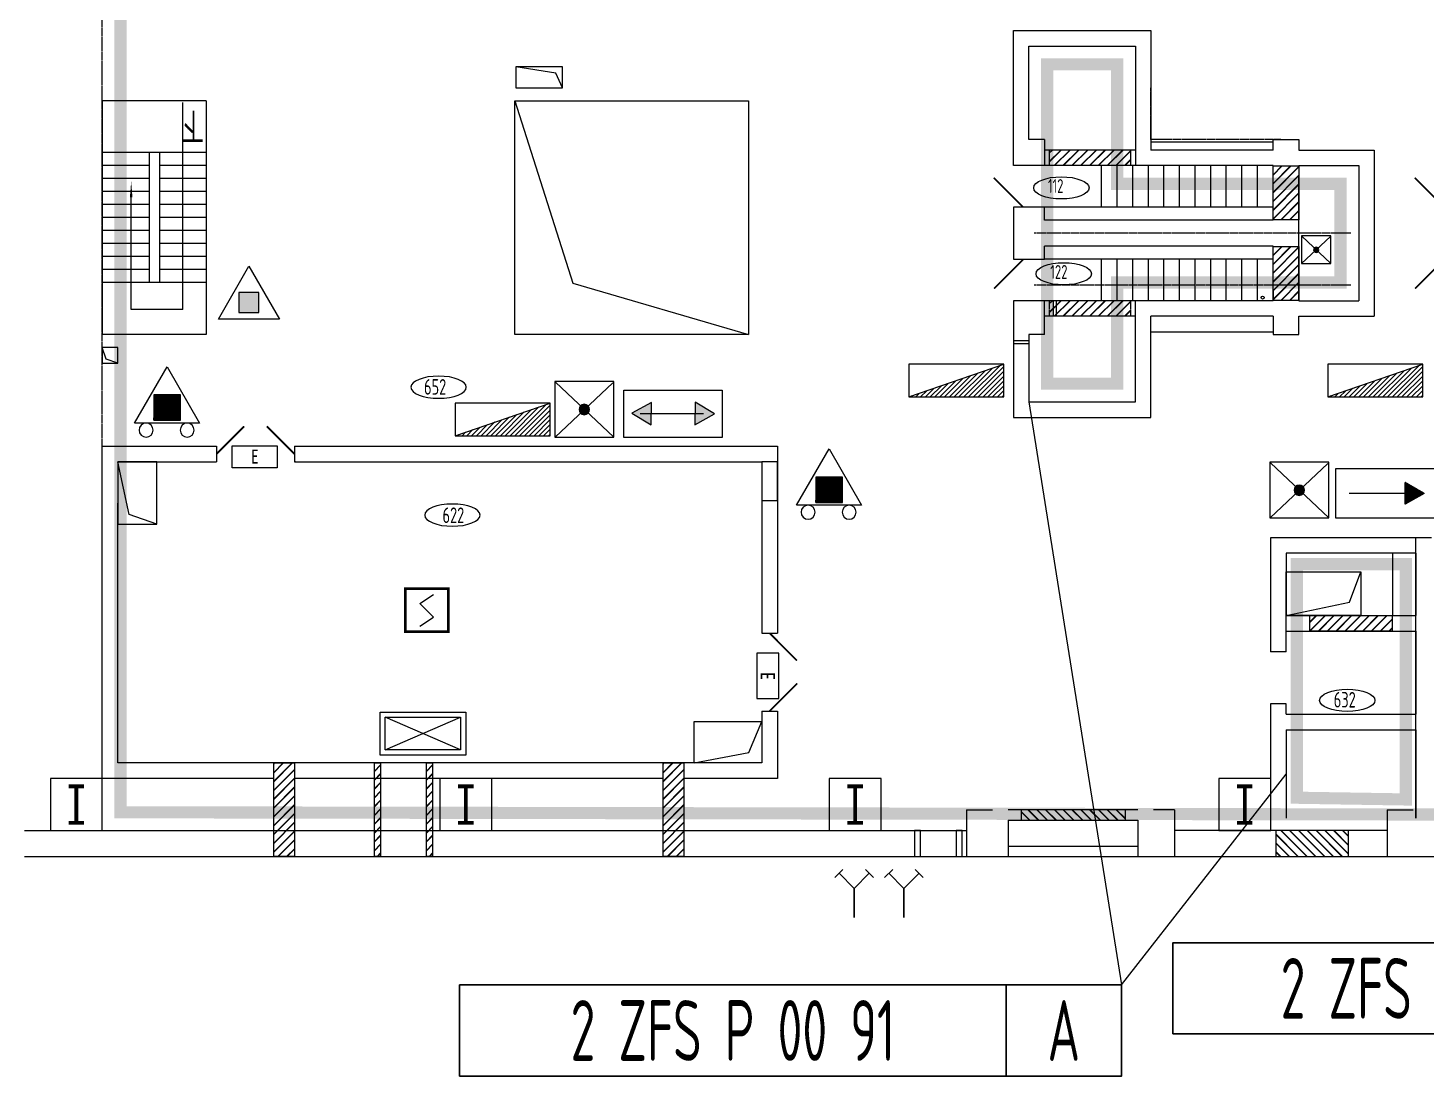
# Model space of a CAD drawing. Header units: millimetres. Extents: x 2756 to 52640, y 2442 to 34683.
# Drawn here: x 30169 to 41380, y 2932 to 11333 of the extents above; entities that cross this region are included whole.
import ezdxf
from ezdxf.enums import TextEntityAlignment as Align

# ---------------------------------------------------------------- set-up
doc = ezdxf.new("R2010")
doc.units = ezdxf.units.MM
doc.linetypes.add('ACAD_ISO02W100', pattern=[15, 12, -3])
for name, color, linetype, lineweight in [('D0墙体', 7, 'Continuous', 0), ('D0标注及说明', 7, 'Continuous', 0), ('D1墙体', 7, 'Continuous', 0), ('D2墙体', 7, 'Continuous', 0), ('SFS-A', 1, 'Continuous', 0), ('TK', 7, 'Continuous', 20), ('支架', 9, 'Continuous', 0)]:
    doc.layers.add(name, color=color, linetype=linetype, lineweight=lineweight)
for name, color, linetype in [('LYQ2', 2, 'Continuous'), ('PW3', 1, 'Continuous'), ('qx-txt', 7, 'Continuous'), ('Zone', 4, 'Continuous'), ('消防设备', 7, 'Continuous')]:
    doc.layers.add(name, color=color, linetype=linetype)
doc.styles.add('syfs', font='gbxwxt.shx', dxfattribs={"width": 0.8, "bigfont": 'gbhzfs.shx'})
doc.styles.add('文字及标注', font='tssdeng.shx', dxfattribs={"width": 0.7, "bigfont": 'hztxt.shx'})
pattern_1 = [(225, (-152129.5657131372, 204543.1872677313), (35.33272565317667, -35.33272565317666), []), (225, (-152131.2313138068, 204543.1872677313), (35.33272565317667, -35.33272565317666), []), (225, (-152132.896914477, 204543.1872677313), (35.33272565317667, -35.33272565317666), [])]

# ---------------------------------------------------------------- blocks, each defined once
blk = doc.blocks.new('$ATTACHMENT$00000214')
at = {"lineweight": 0}
blk.add_hatch(color=1, dxfattribs=at).paths.add_polyline_path([(-64.92232553117356, 1.936813719180464), (64.922325531159, 1.936813719180464), (64.922325531159, -127.9078373431521), (-64.92232553117356, -127.9078373431521)])
at = {"color": 1, "lineweight": 0}
for points in [[(0, 171.8081853693711), (-198.3870041439732, -171.8081853693711), (198.3870041439732, -171.8081853693711)], [(-64.92232553117356, 1.936813719180464), (64.922325531159, 1.936813719180464), (64.922325531159, -127.9078373431521), (-64.92232553117356, -127.9078373431521)]]:
    blk.add_lwpolyline(points, close=True, dxfattribs=at)
blk = doc.blocks.new('A$C765B60D6')
at = {"color": 3, "lineweight": 5}
blk.add_lwpolyline([(0, 771.6371160402196), (1585.686911560129, 771.6371160402196), (1585.686911560129, 0), (0, 0)], close=True, dxfattribs=at)
at = {"color": 3, "lineweight": 5, "width": 0.8}
blk.add_text('E', height=496.1288737534639, dxfattribs=at).set_placement((663.0202922341414, 141.1532209556608))
blk = doc.blocks.new('A$C39B32D12')
at = {"layer": 'qx-txt', "lineweight": 0}
h = blk.add_hatch(color=3, dxfattribs=at)
edge = h.paths.add_edge_path()
edge.add_arc((325.1512975692749, 305.7253608094761), 57.27387669861436, 0, 360)
at = {"layer": 'qx-txt', "color": 3, "lineweight": 0}
for p, q in [((644.0317051261663, 608.9237638772465), (0.3758913278579712, 0.2877703091362491)), ((11.49230728670955, 600.232866265811), (647.8176971897483, 1.229672488989308))]:
    blk.add_line(p, q, dxfattribs=at)
blk.add_lwpolyline([(-0.0003851838409900665, 614.8428562376648), (649.0975018683821, 614.8428562376648), (649.0975018683821, 0.0009058236610144377), (-0.0003851838409900665, 0.0009058236610144377)], close=True, dxfattribs=at)
blk.add_circle((325.1512975692749, 305.7253608094761), 57.27387669861436, dxfattribs=at)
blk = doc.blocks.new('A$C6C9F09AC')
at = {"lineweight": 0}
h = blk.add_hatch(dxfattribs=at)
h.set_pattern_fill('_USER', color=3, scale=0.7, angle=180, style=0, pattern_type=0)
h.set_pattern_definition([(180, (764544.5928452448, -47447.62818769588), (-8.572527594031472e-17, -0.7), [])])
h.paths.add_polyline_path([(130.6828948773909, 269.258340880333), (338.5600067856722, 149.2404343618255), (338.5600067856722, 389.2762473988405)])
at = {"color": 3, "lineweight": 0}
blk.add_line((958.9542932850309, 270.6297503627284), (270.4263626234606, 270.6297503627284), dxfattribs=at)
for points in [[(1109.980838092277, -8.731149137020111e-11), (2.328306436538696e-10, -8.731149137020111e-11), (2.328306436538696e-10, 540.1459812280664), (1109.980838092277, 540.1459812280664)], [(130.6828948773909, 269.258340880333), (338.5600067856722, 149.2404343618255), (338.5600067856722, 389.2762473988405)]]:
    blk.add_lwpolyline(points, close=True, dxfattribs=at)
blk = doc.blocks.new('A$C50981BC1')
at = {"lineweight": 0}
h = blk.add_hatch(dxfattribs=at)
h.set_pattern_fill('ANSI32', color=1, style=0)
h.set_pattern_definition([(45, (-1065390.506678784, 67751.40932862833), (-0.2651650429449553, 0.2651650429449554), []), (45, (-1065390.329902089, 67751.40932862833), (-0.2651650429449553, 0.2651650429449554), [])])
h.paths.add_polyline_path([(547.026874627918, 1211.06218475895), (1320.125944295898, 1211.06218475895), (1320.125944295898, 483.9531638384797), (547.026874627918, 483.9531638384797)])
at = {"color": 1, "lineweight": 0}
for points in [[(934.5610248893499, 2020.827280190773), (-0.003485205350443721, 402.1140657558572), (1869.12553498405, 402.1140657558572)], [(547.026874627918, 1211.06218475895), (1320.125944295898, 1211.06218475895), (1320.125944295898, 483.9531638384797), (547.026874627918, 483.9531638384797)]]:
    blk.add_lwpolyline(points, close=True, dxfattribs=at)
for centre in [(355.397500673309, 201.6170803238638), (1537.946837417781, 201.6170803238638)]:
    blk.add_circle(centre, 201.6161472457007, dxfattribs=at)
blk = doc.blocks.new('A$C41BB26E9')
at = {"layer": 'PW3', "lineweight": 25}
for p, q in [((-0.0003584339283406734, 441.3991607553326), (89.66376001387835, 531.0029312776751)), ((214.0011349106207, 321.0227882828331), (46.77152109891176, 488.1395607406739)), ((214.0011349106207, 321.0227882828331), (381.2307487223297, 488.1395607406739)), ((427.3560214857571, 442.0453323300462), (337.6919030379504, 531.649102852447)), ((214.0011349106207, 321.0227882828331), (214.0011349106207, -6.80166413076222e-05))]:
    blk.add_line(p, q, dxfattribs=at)
blk = doc.blocks.new('*X5')
for p, q in [((98704.21845194793, -49983.10506472341), (98860.22945427598, -49827.09406239537)), ((98739.57379100725, -49983.1050647234), (98914.03105719233, -49808.64779853832)), ((98774.9291300666, -49983.10506472339), (98967.8326601087, -49790.20153468128)), ((98810.28446912591, -49983.10506472341), (99021.63426302506, -49771.75527082425)), ((98845.63980818525, -49983.10506472339), (99075.43586594144, -49753.3090069672)), ((98880.99514724457, -49983.10506472341), (99105.1973641525, -49758.90284781548)), ((98916.35048630388, -49983.1050647234), (99105.1973641525, -49794.25818687479)), ((98527.4417566513, -49983.10506472341), (98591.22143969414, -49919.32538168057)), ((98562.79709571062, -49983.10506472341), (98645.0230426105, -49900.87911782352)), ((98598.15243476996, -49983.10506472339), (98698.82464552688, -49882.43285396647)), ((98633.50777382927, -49983.10506472341), (98752.62624844324, -49863.98659010945)), ((98668.86311288862, -49983.1050647234), (98806.42785135961, -49845.54032625241)), ((98951.70582536323, -49983.10506472341), (99105.1973641525, -49829.61352593413)), ((98987.06116442254, -49983.10506472341), (99105.1973641525, -49864.96886499345)), ((99022.41650348189, -49983.10506472339), (99105.1973641525, -49900.32420405278)), ((98421.37573947333, -49983.1050647234), (98429.81663094505, -49974.66417325167)), ((98456.73107853264, -49983.10506472341), (98483.6182338614, -49956.21790939464)), ((98492.08641759196, -49983.1050647234), (98537.41983677777, -49937.77164553759)), ((99057.7718425412, -49983.10506472341), (99105.1973641525, -49935.67954311211)), ((99093.12718160055, -49983.1050647234), (99105.19736415251, -49971.03488217143))]:
    blk.add_line(p, q)
blk = doc.blocks.new('A$C482318BE')
at = {"color": 1, "lineweight": 0}
blk.add_line((0.0003551231930032372, 0.0002148477360606194), (525.000355123193, 180.0002148477361), dxfattribs=at)
blk.add_lwpolyline([(0.0003551231930032372, 0.0002148477360606194), (525.000355123193, 0.0002148477360606194), (525.000355123193, 180.0002148477361), (0.0003551231930032372, 180.0002148477361)], close=True, dxfattribs=at)
at = {"color": 1, "lineweight": 0, "xscale": 0.75, "yscale": 0.75, "zscale": 0.75}
blk.add_blockref('*X5', (-73803.89766799111, 37487.32901339029), dxfattribs=at)
blk = doc.blocks.new('Repère Zone')
at = {"color": 0}
for points in [[(0, 0), (45, 0), (45, 7.5), (0, 7.5)], [(45, 7.5), (54.5, 7.5), (54.5, 0), (45, 0)]]:
    blk.add_lwpolyline(points, close=True, dxfattribs=at)
at = {"color": 0, "style": 'syfs', "width": 0.7}
for tag, p in [('X_XXX_X_XX_XX', (22.5, 3.75)), ('X', (49.75, 3.75))]:
    blk.add_attdef(tag, text='', height=5, dxfattribs=at).set_placement(p, align=Align.MIDDLE_CENTER)
blk = doc.blocks.new('光电感烟')
at = {"color": 7, "lineweight": 0}
for p, q in [((161.7074642153457, 311.7074642152875), (311.7074642153457, 411.7074642152875)), ((311.7074642153457, 161.7074642152875), (161.7074642153457, 311.7074642152875)), ((161.7074642153457, 61.70746421528747), (311.7074642153457, 161.7074642152875))]:
    blk.add_line(p, q, dxfattribs=at)
at = {"color": 1, "lineweight": 0, "const_width": 30}
blk.add_lwpolyline([(0, 0), (475, 0), (475, 475), (0, 475)], close=True, dxfattribs=at)
blk = doc.blocks.new('A$C0DE673CD')
at = {"lineweight": 0}
for points in [[(301.114695457276, 140.3882556734607), (305.573364980286, 389.5390684588638), (87.57309697312303, 268.8249831401918)], [(1001.922183080576, 261.7376185501926), (788.7695682425983, 390.8188721594634), (783.5582308839075, 141.6826660222141)]]:
    blk.add_hatch(color=3, dxfattribs=at).paths.add_polyline_path(points)
at = {"color": 3, "lineweight": 0}
blk.add_line((180.5486053247005, 266.2507690908387), (879.1168679837137, 266.2507690908387), dxfattribs=at)
for points in [[(0, 525.0675800330937), (1084.851464750245, 525.0675800330937), (1084.851464750245, 0), (0, 0)], [(301.114695457276, 140.3882556734607), (305.573364980286, 389.5390684588638), (87.57309697312303, 268.8249831401918)], [(1001.922183080576, 261.7376185501926), (788.7695682425983, 390.8188721594634), (783.5582308839075, 141.6826660222141)]]:
    blk.add_lwpolyline(points, close=True, dxfattribs=at)

msp = doc.modelspace()

# ---------------------------------------------------------------- hatches: boundary and pattern name
at = {"layer": 'D2墙体'}
h = msp.add_hatch(dxfattribs=at)
h.set_pattern_fill('JIS_RC_30', color=0, scale=1.665600660477675, angle=180, style=0)
h.set_pattern_definition(pattern_1)
h.paths.add_polyline_path([(39011.143130235, 10229.83897206225), (39011.143130235, 10354.75902160062), (38359.06047166846, 10354.75902160062), (38359.06047166846, 10229.83897206225)])
h = msp.add_hatch(dxfattribs=at)
h.set_pattern_fill('JIS_RC_30', color=0, scale=1.665600660477675, angle=180, style=0)
h.set_pattern_definition([(225, (-152129.5657131612, 205188.6075236606), (35.33272565317667, -35.33272565317666), []), (225, (-152131.2313138068, 205188.6075236606), (35.33272565317667, -35.33272565317666), []), (225, (-152132.896914477, 205188.6075236606), (35.33272565317667, -35.33272565317666), [])])
h.paths.add_polyline_path([(40361.1124655242, 9794.70079951096), (40152.91238297135, 9794.70079951096), (40152.91238297135, 10227.75697123693), (40361.1124655242, 10227.75697123693)])
h = msp.add_hatch(dxfattribs=at)
h.set_pattern_fill('JIS_RC_30', color=0, scale=1.665600660477675, angle=180, style=0)
h.set_pattern_definition(pattern_1)
h.paths.add_polyline_path([(40361.1124655242, 9149.280543575675), (40152.91238299556, 9149.280543575675), (40152.91238299556, 9582.336715295358), (40361.1124655242, 9582.336715295358)])
h = msp.add_hatch(dxfattribs=at)
h.set_pattern_fill('JIS_RC_30', color=0, scale=1.665600660477675, angle=180, style=0)
h.set_pattern_definition([(225, (-152129.5657131372, 203335.6267888843), (35.33272565317667, -35.33272565317666), []), (225, (-152131.2313138068, 203335.6267888843), (35.33272565317667, -35.33272565317666), []), (225, (-152132.896914477, 203335.6267888843), (35.33272565317667, -35.33272565317666), [])])
h.paths.add_polyline_path([(39011.143130235, 9022.278493215243), (39011.143130235, 9147.198542753613), (38359.06047166846, 9147.198542753613), (38359.06047166846, 9022.278493215243)])
h = msp.add_hatch(dxfattribs=at)
h.set_pattern_fill('JIS_RC_30', color=0, scale=1.665600660477675, angle=180, style=0)
h.set_pattern_definition([(225, (-152211.9128553467, 204475.3741109473), (35.33272565317667, -35.33272565317666), []), (225, (-152213.5784560163, 204475.3741109473), (35.33272565317667, -35.33272565317666), []), (225, (-152215.2440566623, 204475.3741109473), (35.33272565317667, -35.33272565317666), [])])
h.paths.add_polyline_path([(41108.17904256572, 6497.704362225399), (41108.17904256572, 6622.624411760742), (40448.65659072585, 6622.624411760742), (40448.65659072585, 6497.704362225399)])
h = msp.add_hatch(dxfattribs=at)
h.set_pattern_fill('JIS_RC_30', color=0, scale=1.665600660477675, angle=180, style=0)
h.set_pattern_definition([(225, (-151948.0148384592, 204422.3027185478), (35.33272565317669, -35.33272565317666), []), (225, (-151949.6804391048, 204422.3027185478), (35.33272565317669, -35.33272565317666), []), (225, (-151951.3460397991, 204422.3027185478), (35.33272565317669, -35.33272565317666), [])])
h.paths.add_polyline_path([(32305.85127133396, 4691.716775966954), (32139.29120526239, 4691.716775966954), (32139.29120526239, 5441.237073184602), (32305.85127133396, 5441.237073184602)])
h = msp.add_hatch(dxfattribs=at)
h.set_pattern_fill('JIS_RC_30', color=0, scale=1.665600660477675, angle=180, style=0)
h.set_pattern_definition([(225, (-149193.9445490493, 204543.1872677299), (35.33272565317669, -35.33272565317666), []), (225, (-149195.6101497191, 204543.1872677299), (35.33272565317669, -35.33272565317666), []), (225, (-149197.2757503887, 204543.1872677299), (35.33272565317669, -35.33272565317666), [])])
h.paths.add_polyline_path([(32997.07554542538, 4691.716775966954), (32947.10752559415, 4691.716775966954), (32947.10752559415, 5441.237073184369), (32997.07554542538, 5441.237073184369)])
h = msp.add_hatch(dxfattribs=at)
h.set_pattern_fill('JIS_RC_30', color=0, scale=1.665600660477675, angle=180, style=0)
h.set_pattern_definition([(225, (-148777.5443839194, 204543.1872677299), (35.33272565317669, -35.33272565317666), []), (225, (-148779.2099845894, 204543.1872677299), (35.33272565317669, -35.33272565317666), []), (225, (-148780.8755852592, 204543.1872677299), (35.33272565317669, -35.33272565317666), [])])
h.paths.add_polyline_path([(33413.47571053062, 4691.716775966954), (33363.50769069986, 4691.716775966954), (33363.50769069986, 5441.237073184369), (33413.47571053062, 5441.237073184369)])
h = msp.add_hatch(dxfattribs=at)
h.set_pattern_fill('JIS_RC_30', color=0, scale=1.665600660477675, angle=180, style=0)
h.set_pattern_definition([(225, (-148825.013600071, 204422.3027185478), (35.33272565317669, -35.33272565317666), []), (225, (-148826.679200717, 204422.3027185478), (35.33272565317669, -35.33272565317666), []), (225, (-148828.3448013868, 204422.3027185478), (35.33272565317669, -35.33272565317666), [])])
h.paths.add_polyline_path([(35428.85250969752, 4691.716775966954), (35262.29244367461, 4691.716775966954), (35262.29244367461, 5441.237073184602), (35428.85250969752, 5441.237073184602)])
h = msp.add_hatch(dxfattribs=at)
h.set_pattern_fill('JIS_RC_30', color=0, scale=1.665600660477675, angle=180, style=0)
h.set_pattern_definition([(315, (231540.1301241348, 204543.1872677178), (-35.33272565317667, -35.33272565317666), []), (315, (231541.7957247804, 204543.1872677178), (-35.33272565317667, -35.33272565317666), []), (315, (231543.4613254504, 204543.1872677178), (-35.33272565317667, -35.33272565317666), [])])
h.paths.add_polyline_path([(38133.37158217872, 4983.196891546395), (38133.37158217872, 5066.476924572751), (38966.17191238966, 5066.476924572751), (38966.17191238966, 4983.196891546395)])
h = msp.add_hatch(dxfattribs=at)
h.set_pattern_fill('JIS_RC_30', color=0, scale=1.665600660477675, angle=180, style=0)
h.set_pattern_definition([(315, (240326.173608146, 204543.1872677299), (-35.33272565317667, -35.33272565317666), []), (315, (240327.8392088158, 204543.1872677299), (-35.33272565317667, -35.33272565317666), []), (315, (240329.5048094858, 204543.1872677299), (-35.33272565317667, -35.33272565317666), [])])
h.paths.add_polyline_path([(40175.81439207387, 4691.716775966954), (40175.81439207387, 4899.91685853168), (40758.77462325068, 4899.91685853168), (40758.77462325068, 4691.716775966954)])

# ---------------------------------------------------------------- linework, layer by layer
at = {"color": 1, "const_width": 97.40364480000002}
for points in [[(52205.61516238781, 5009.757572904608), (30911.27612758064, 5046.022325731494), (30911.27612758064, 13914.61502395445), (52230.6466733416, 13914.61502395445)], [(41218.4558475817, 7035.071817914402), (40344.01550084105, 7035.071817914402), (40344.01550084105, 5162.573742275272), (41218.4558475817, 5148.678014771693), (41218.4558475817, 7035.071817914402)]]:
    msp.add_lwpolyline(points, dxfattribs=at)
msp.add_lwpolyline([(38341.93707413701, 11041.45388463247), (38341.93707413701, 8481.323687971017), (38903.34647822505, 8481.323687971017), (38903.34647822505, 9293.304009953426), (40693.86718823676, 9293.304009953426), (40693.86718823676, 10083.73350486197), (38903.34647822505, 10083.73350486197), (38903.34647822505, 11041.45388463247)], close=True, dxfattribs=at)
at = {"layer": 'D0墙体', "color": 0, "linetype": 'ACAD_ISO02W100'}
for p, q in [((30765.17066038059, 7981.278080419783), (30765.17066038059, 14164.82053205292)), ((39174.37199496673, 10438.03905462674), (39174.37199496673, 10854.4392197413)), ((40215.37240775427, 10438.03905462674), (39174.37199496673, 10438.03905462674)), ((38359.06047166846, 10354.75902160039), (38359.06047166846, 10229.83897206202)), ((39011.143130235, 10354.75902160039), (39011.143130235, 10229.83897206202)), ((40777.5126306781, 9688.518757406302), (38237.47162344269, 9688.518757406302)), ((40777.5126306781, 9272.118592291517), (38237.47162344269, 9272.118592291517)), ((38359.06047166846, 9147.19854275338), (38359.06047166846, 9022.27849321501)), ((39011.143130235, 9147.19854275338), (39011.143130235, 9022.27849321501)), ((41111.56565357427, 6622.624411760509), (41111.56565357427, 6622.624411760509))]:
    msp.add_line(p, q, dxfattribs=at)
at = {"layer": 'D0墙体', "color": 0}
for p, q in [((38070.9115573958, 11312.47940137066), (39174.37199496673, 11312.47940137066)), ((38070.9115573958, 10229.83897206202), (38070.9115573958, 11312.47940137066)), ((39174.37199496673, 11312.47940137066), (39174.37199496673, 10354.75902160039)), ((38195.83160693696, 11187.55935183252), (39049.45194542487, 11187.55935183252)), ((38195.83160693696, 10438.03905462674), (38195.83160693696, 11187.55935183252)), ((39049.45194542487, 11187.55935183252), (39049.45194542487, 10229.83897206202)), ((34402.63352666175, 10969.92606653846), (34081.79797556819, 11020.99928579005)), ((34456.55812414372, 10854.43921974013), (34402.63352666175, 10969.92606653846)), ((30765.17066038059, 10750.33917846359), (30765.17066038059, 8876.538435425522)), ((31410.59091631565, 9076.687987889774), (31410.59091631565, 10735.43638335695)), ((31597.97099061552, 10750.33917846359), (31597.97099061552, 8876.538435425522)), ((38320.75165645414, 10438.03905462674), (38195.83160693696, 10438.03905462674)), ((38320.75165645414, 10438.03905462674), (38320.75165645414, 10229.83897206202)), ((40152.91238299556, 10354.75902160039), (40152.91238299556, 10438.03905462674)), ((40152.91238299556, 10438.03905462674), (40361.1124655242, 10438.03905462674)), ((40361.1124655242, 10438.03905462674), (40361.1124655242, 10354.75902160039)), ((31139.93080900479, 10333.93901333716), (31139.93080900479, 9292.938600540307)), ((31223.21084201601, 10333.93901333716), (31223.21084201601, 9292.938600540307)), ((39049.45194542487, 10354.75902160039), (38320.75165645414, 10354.75902160039)), ((40152.91238299556, 10354.75902160039), (39174.37199496673, 10354.75902160039)), ((40361.1124655242, 10354.75902160039), (40964.89270495376, 10354.75902160039)), ((40964.89270495376, 10354.75902160039), (40964.89270495376, 9022.27849321501)), ((31139.93080900479, 10229.83897206062), (30765.17066038059, 10229.83897206062)), ((31597.97099061552, 10229.83897206062), (31223.21084201601, 10229.83897206062)), ((39049.45194542487, 10229.83897206202), (38070.9115573958, 10229.83897206202)), ((38778.79183808956, 9896.718839958921), (38778.79183808956, 10229.83897206202)), ((38903.71188763095, 9896.718839958921), (38903.71188763095, 10229.83897206202)), ((39028.63193717212, 9896.718839958921), (39028.63193717212, 10229.83897206202)), ((40152.91238299556, 10229.83897206202), (39049.45194542487, 10229.83897206202)), ((39153.5519866893, 9896.718839958921), (39153.5519866893, 10229.83897206202)), ((39278.4720362307, 9896.718839958921), (39278.4720362307, 10229.83897206202)), ((39403.39208577186, 9896.718839958921), (39403.39208577186, 10229.83897206202)), ((39528.31213531349, 9896.718839958921), (39528.31213531349, 10229.83897206202)), ((39653.23218485489, 9896.718839958921), (39653.23218485489, 10229.83897206202)), ((39778.15223437207, 9896.718839958921), (39778.15223437207, 10229.83897206202)), ((39903.072283913, 9896.718839958921), (39903.072283913, 10229.83897206202)), ((40027.9923334544, 9896.718839958921), (40027.9923334544, 10229.83897206202)), ((40152.91238299556, 10146.55893903566), (40152.91238299556, 10229.83897206202)), ((40361.1124655242, 10229.83897206202), (40361.1124655242, 10146.55893903566)), ((40361.1124655242, 10229.83897206202), (40839.97265543658, 10229.83897206202)), ((40839.97265543658, 10229.83897206202), (40839.97265543658, 9147.19854275338)), ((31139.93080900479, 10125.7389307722), (30765.17066038059, 10125.7389307722)), ((31597.97099061552, 10125.7389307722), (31223.21084201601, 10125.7389307722)), ((40152.91238299556, 9792.618798685406), (40152.91238299556, 10146.55893903566)), ((40361.1124655242, 9230.478575779736), (40361.1124655242, 10146.55893903566)), ((31139.93080900479, 10021.63888949892), (30765.17066038059, 10021.63888949892)), ((31597.97099061552, 10021.63888949892), (31223.21084201601, 10021.63888949892)), ((31139.93080900479, 9917.538848219585), (30765.17066038059, 9917.538848219585)), ((30996.66007049623, 9076.687987889774), (30996.66007049623, 9975.061252657935)), ((31597.97099061552, 9917.538848219585), (31223.21084201601, 9917.538848219585)), ((38320.75165645414, 9896.718839958921), (38070.9115573958, 9896.718839958921)), ((38070.9115573958, 9896.718839958921), (38070.9115573958, 9480.31867484437)), ((38320.75165645414, 9792.618798685406), (38320.75165645414, 9896.718839958921)), ((40152.91238299556, 9896.718839958921), (38320.75165645414, 9896.718839958921)), ((31139.93080900479, 9813.438806943042), (30765.17066038059, 9813.438806943042)), ((31597.97099061552, 9813.438806943042), (31223.21084201601, 9813.438806943042)), ((40152.91238299556, 9792.618798685406), (38320.75165645414, 9792.618798685406)), ((31139.93080900479, 9709.338765657652), (30765.17066038059, 9709.338765657652)), ((31597.97099061552, 9709.338765657652), (31223.21084201601, 9709.338765657652)), ((31139.93080900479, 9605.238724378316), (30765.17066038059, 9605.238724378316)), ((31597.97099061552, 9605.238724378316), (31223.21084201601, 9605.238724378316)), ((38320.75165645414, 9480.31867484437), (38320.75165645414, 9584.41871612976)), ((40152.91238299556, 9584.41871612976), (38320.75165645414, 9584.41871612976)), ((40152.91238299556, 9230.478575779736), (40152.91238299556, 9584.41871612976)), ((31139.93080900479, 9501.138683105033), (30765.17066038059, 9501.138683105033)), ((31597.97099061552, 9501.138683105033), (31223.21084201601, 9501.138683105033)), ((38070.9115573958, 9480.31867484437), (38320.75165645414, 9480.31867484437)), ((40152.91238299556, 9480.31867484437), (38320.75165645414, 9480.31867484437)), ((38778.79183808956, 9147.19854275338), (38778.79183808956, 9480.31867484437)), ((38903.71188763095, 9147.19854275338), (38903.71188763095, 9480.31867484437)), ((39028.63193717212, 9147.19854275338), (39028.63193717212, 9480.31867484437)), ((39153.5519866893, 9147.19854275338), (39153.5519866893, 9480.31867484437)), ((39278.4720362307, 9147.19854275338), (39278.4720362307, 9480.31867484437)), ((39403.39208577186, 9147.19854275338), (39403.39208577186, 9480.31867484437)), ((39528.31213531349, 9147.19854275338), (39528.31213531349, 9480.31867484437)), ((39653.23218485489, 9147.19854275338), (39653.23218485489, 9480.31867484437)), ((39778.15223437207, 9147.19854275338), (39778.15223437207, 9480.31867484437)), ((39903.072283913, 9147.19854275338), (39903.072283913, 9480.31867484437)), ((40027.9923334544, 9147.19854275338), (40027.9923334544, 9480.31867484437)), ((31139.93080900479, 9397.038641828723), (30765.17066038059, 9397.038641828723)), ((31597.97099061552, 9397.038641828723), (31223.21084201601, 9397.038641828723)), ((31597.97099061552, 9292.938600540307), (30765.17066038059, 9292.938600540307)), ((40152.91238299556, 9230.478575779736), (40152.91238299556, 9147.19854275338)), ((40361.1124655242, 9147.19854275338), (40361.1124655242, 9230.478575779736)), ((39049.45194542487, 9147.19854275338), (38070.9115573958, 9147.19854275338)), ((38070.9115573958, 9147.19854275338), (38070.9115573958, 8210.29817123586)), ((38320.75165645414, 8876.538435426919), (38320.75165645414, 9147.19854275338)), ((38391.74788461564, 9022.27849321501), (38391.74788461564, 9147.19854275338)), ((38416.31549436375, 9022.27849321501), (38416.31549436375, 9147.19854275338)), ((39049.45194542487, 8335.21822077097), (39049.45194542487, 9147.19854275338)), ((40152.91238299556, 9147.19854275338), (39049.45194542487, 9147.19854275338)), ((40361.1124655242, 9147.19854275338), (40839.97265543658, 9147.19854275338)), ((31410.59091631565, 9076.687987889774), (30996.66007049623, 9076.687987889774)), ((39049.45194542487, 9022.27849321501), (38320.75165645414, 9022.27849321501)), ((39174.37199496673, 8210.29817123586), (39174.37199496673, 9022.27849321501)), ((40152.91238299556, 9022.27849321501), (39174.37199496673, 9022.27849321501)), ((40152.91238299556, 9022.27849321501), (40152.91238299556, 8876.538435426919)), ((40361.1124655242, 8876.538435426919), (40361.1124655242, 9022.27849321501)), ((40361.1124655242, 9022.27849321501), (40964.89270495376, 9022.27849321501)), ((31597.97099061552, 8876.538435425522), (30765.17066038059, 8876.538435425522)), ((38195.83160693696, 8876.538435426919), (38195.83160693696, 8335.21822077097)), ((38320.75165645414, 8876.538435426919), (38195.83160693696, 8876.538435426919)), ((40152.91238299556, 8876.538435426919), (40361.1124655242, 8876.538435426919)), ((38195.83160693696, 8335.21822077097), (39049.45194542487, 8335.21822077097)), ((38070.9115573958, 8210.29817123586), (39174.37199496673, 8210.29817123586)), ((30765.17066038059, 5316.317023649259), (30765.17066038059, 7981.278080419783)), ((30765.17066038059, 7981.278080419783), (31681.25102365142, 7981.278080419783)), ((31681.25102365142, 7981.278080419783), (31681.25102365142, 7856.358030878386)), ((32305.85127133396, 7981.278080419783), (36178.37280692122, 7981.278080419783)), ((32305.85127133396, 7981.278080419783), (32305.85127133396, 7856.358030878386)), ((36178.37280692122, 7981.278080419783), (36178.37280692122, 6482.237485981459)), ((30890.09070992199, 7856.358030878386), (31681.25102365142, 7856.358030878386)), ((32314.07262575658, 7856.358030878386), (32305.85127133396, 7864.579385319405)), ((32305.85127133396, 7856.358030878386), (36053.45275737983, 7856.358030878386)), ((36053.45275737983, 7856.358030878386), (36053.45275737983, 6482.237485981459)), ((30890.09070992199, 5441.237073184369), (30890.09070992199, 7523.237898778316)), ((41423.86577743929, 7247.224659443047), (40133.02526556919, 7247.224659443047)), ((40133.02526556919, 7247.224659443047), (40133.02526556919, 6331.144296184328)), ((41298.94572789813, 4998.663767803373), (41298.94572789813, 7247.224659444444)), ((41298.94572789813, 7122.304609904677), (40257.94531511035, 7122.304609904677)), ((40257.94531511035, 7122.304609904677), (40257.94531511035, 6622.624411760509)), ((41111.56565357427, 7122.304609904677), (41111.56565357427, 6622.624411760509)), ((41298.94572789813, 7122.304609904677), (41298.94572789813, 6622.624411760509)), ((41298.94572789813, 6622.624411760509), (41298.94572789813, 7122.304609904677)), ((40765.96609815428, 6729.30481059305), (40857.56155286505, 6972.400550465711)), ((40257.94531511035, 6622.624411760509), (40765.96609815428, 6729.30481059305)), ((40257.94531511035, 6497.704362225166), (40257.94531511035, 6664.264428275317)), ((40257.94531511035, 6622.624411760509), (41298.94572789813, 6622.624411760509)), ((41298.94572789813, 6497.704362225166), (41298.94572789813, 6664.264428275317)), ((36053.45275737983, 6482.237485981459), (36178.37280692122, 6482.237485981459)), ((40257.94531511035, 6497.704362225166), (41298.94572789813, 6497.704362225166)), ((40257.94531511035, 6331.144296184328), (40257.94531511035, 6497.704362225166)), ((41298.94572789813, 6331.144296184328), (41298.94572789813, 6497.704362225166)), ((41298.94572789813, 6497.704362225166), (41298.94572789813, 5831.46409803108)), ((40257.94531511035, 6331.144296184328), (40133.02526556919, 6331.144296184328)), ((40257.94531511035, 6331.144296175014), (40133.02526556919, 6331.144296175014)), ((36053.45275737983, 5857.637238301948), (36053.45275737983, 5441.237073184369)), ((36053.45275737983, 5857.637238301948), (36178.37280692122, 5857.637238301948)), ((36178.37280692122, 5857.637238301948), (36178.37280692122, 5316.317023649259)), ((40257.94531511035, 5914.744131057669), (40133.02526556919, 5914.744131057669)), ((40133.02526556919, 5914.744131057669), (40133.02526556919, 4998.663767802209)), ((40257.94531511035, 5831.46409803108), (40257.94531511035, 5914.744131057669)), ((40257.94531511035, 5831.46409803108), (41298.94572789813, 5831.46409803108)), ((41298.94572789813, 5831.46409803108), (41298.94572789813, 5914.744131057669)), ((33638.33179971002, 5545.337114473019), (33034.55156028023, 5807.669218489114)), ((33034.55156028023, 5545.337114473019), (33638.33179971002, 5807.669218489114)), ((40257.94531511035, 5706.544048495736), (41298.94572789813, 5706.544048495736)), ((40257.94531511035, 5706.544048495736), (40257.94531511035, 4998.663767802209)), ((41298.94572789813, 5706.544048495736), (41298.94572789813, 4998.663767802209)), ((41298.94572789813, 5706.544048495736), (41298.94572789813, 4998.663767802209)), ((36053.45275737983, 5441.237073184369), (30890.09070992199, 5441.237073184369)), ((32139.29120526239, 5316.317023649259), (30765.17066038059, 5316.317023649259)), ((35262.29244367461, 5316.317023649259), (32305.85127133396, 5316.317023649259)), ((36178.37280692122, 5316.317023649259), (35428.85250969752, 5316.317023649259)), ((37696.15140879605, 5066.476924584858), (37696.15140879605, 4691.716775966954)), ((37696.15140879605, 5066.476924584858), (37904.35149134891, 5066.476924584858)), ((39070.27195367808, 5066.476924584858), (38029.27154089007, 5066.476924584858)), ((39361.75206926637, 5066.476924584858), (39195.19200321948, 5066.476924584858)), ((39361.75206926637, 5066.476924584858), (39361.75206926637, 4691.716775966954)), ((41068.99274626639, 5066.476924584858), (41068.99274626639, 4691.716775966954)), ((41068.99274626639, 5066.476924584858), (41277.19282881924, 5066.476924584858)), ((30140.57041269806, 4899.916858144483), (37696.15140879605, 4899.916858144483)), ((30140.57041269806, 4691.716775966954), (52622.01532749305, 4691.716775966954))]:
    msp.add_line(p, q, dxfattribs=at)
for points in [[(34456.55812414372, 11020.99928579005), (34081.79797556819, 11020.99928579005), (34081.79797556819, 10854.43921974013), (34456.55812414372, 10854.43921974013)], [(35947.25797342681, 8876.538435425522), (34073.45535658681, 8876.538435425522), (34073.45535658681, 10750.34105226552), (35947.25797342681, 10750.34105226552)], [(35947.27071529007, 8876.538435425522), (34073.46997226737, 8876.538435425522), (34073.46997226737, 10750.33917846359), (35947.27071529007, 10750.33917846359)], [(40361.1124655242, 9794.70079951096), (40152.91238297135, 9794.70079951096), (40152.91238297135, 10227.75697123693), (40361.1124655242, 10227.75697123693)], [(40361.1124655242, 9149.280543575675), (40152.91238299556, 9149.280543575675), (40152.91238299556, 9582.336715295358), (40361.1124655242, 9582.336715295358)], [(40857.56155286505, 6622.624411760509), (40257.94531511035, 6622.624411760509), (40257.94531511035, 6972.400550465711), (40857.56155286505, 6972.400550465711)], [(41108.17904256572, 6497.704362225166), (40448.65659072585, 6497.704362225166), (40448.65659072585, 6622.624411760509), (41108.17904256572, 6622.624411760509)], [(33679.97181621552, 5503.697097961005), (32992.91154375076, 5503.697097961005), (32992.91154375076, 5849.309235000896), (33679.97181621552, 5849.309235000896)], [(33638.33179971002, 5545.337114473019), (33034.55156028023, 5545.337114473019), (33034.55156028023, 5807.669218489114), (33638.33179971002, 5807.669218489114)], [(36053.45275737983, 5441.237073184369), (35512.13254273296, 5441.237073184369), (35512.13254273296, 5774.357205278618), (36053.45275737983, 5774.357205278618)], [(32305.85127133396, 4691.716775966954), (32139.29120526239, 4691.716775966954), (32139.29120526239, 5441.237073184369), (32305.85127133396, 5441.237073184369)], [(32997.07554542538, 4691.716775966954), (32947.10752559415, 4691.716775966954), (32947.10752559415, 5441.237073184369), (32997.07554542538, 5441.237073184369)], [(33413.47571053062, 4691.716775966954), (33363.50769069986, 4691.716775966954), (33363.50769069986, 5441.237073184369), (33413.47571053062, 5441.237073184369)], [(35428.85250969752, 4691.716775966954), (35262.29244367461, 4691.716775966954), (35262.29244367461, 5441.237073184369), (35428.85250969752, 5441.237073184369)], [(40175.81439207387, 4691.716775966954), (40758.77462325068, 4691.716775966954), (40758.77462325068, 4899.91685853168), (40175.81439207387, 4899.91685853168)]]:
    msp.add_lwpolyline(points, close=True, dxfattribs=at)
for points in [[(40152.91238299556, 10417.21904636515), (39174.37199496673, 10417.21904636515)], [(39174.37199496673, 8897.35844367664), (40152.91238299556, 8897.35844367664)]]:
    msp.add_lwpolyline(points, dxfattribs=at)
msp.add_lwpolyline([(30996.66007049623, 9975.061252657935, 20.82000825597093, 0, 0), (30996.66007049623, 10102.98855532767, 0, 0, 0)], format="xyseb", dxfattribs=at)
at = {"layer": 'D0墙体', "color": 0, "const_width": 29.74286893710134}
for points in [[(30494.51055304529, 5253.85699888473), (30619.43060258645, 5253.85699888473)], [(30556.97057780376, 5253.85699888473), (30556.97057780376, 4962.376883296209)], [(33617.51179143306, 5253.85699888473), (33742.43184097423, 5253.85699888473)], [(33679.97181621552, 5253.85699888473), (33679.97181621552, 4962.376883296209)], [(36740.51302984459, 5253.85699888473), (36865.43307938622, 5253.85699888473)], [(36802.9730546033, 5253.85699888473), (36802.9730546033, 4962.376883296209)], [(39863.5142682326, 5253.85699888473), (39988.43431777423, 5253.85699888473)], [(39925.97429301552, 5253.85699888473), (39925.97429301552, 4962.376883296209)], [(30494.51055304529, 4962.376883296209), (30619.43060258645, 4962.376883296209)], [(33617.51179143306, 4962.376883296209), (33742.43184097423, 4962.376883296209)], [(36740.51302984459, 4962.376883296209), (36865.43307938622, 4962.376883296209)], [(39863.5142682326, 4962.376883296209), (39988.43431777423, 4962.376883296209)]]:
    msp.add_lwpolyline(points, dxfattribs=at)
at = {"layer": 'D0标注及说明', "color": 1, "lineweight": 0}
for p, q in [((38195.83160693696, 8335.21822077097), (38938.1144932365, 3662.09156850251)), ((38938.1144932365, 3662.09156850251), (40257.94531511035, 5352.60390814874))]:
    msp.add_line(p, q, dxfattribs=at)
at = {"layer": 'D0标注及说明', "color": 0}
for centre, major_axis, ratio in [((38455.77672845297, 10051.55730119851), (-222.0800880636899, 9.518938415054612e-14), 0.4000000000000001), ((38474.67904133428, 9362.563969815063), (-222.0800880636899, 9.518938415054612e-14), 0.4000000000000001), ((40748.34047241215, 5942.835320799524), (-222.0800880636899, 9.518938415054611e-14), 0.3999999999999999)]:
    msp.add_ellipse(centre, major_axis=major_axis, ratio=ratio, dxfattribs=at)
at = {"layer": 'D0标注及说明', "color": 0, "extrusion": (0, 0, -1)}
for centre in [(33462.01946776858, 8453.572487757221), (33572.47180398865, 7427.990869000932)]:
    msp.add_ellipse(centre, major_axis=(222.0800880636899, 9.518938415054611e-14), ratio=0.3999999999999999, dxfattribs=at)
at = {"layer": 'D1墙体', "color": 0}
for p, q in [((31597.97099061552, 10750.33917846359), (30765.17066038059, 10750.33917846359)), ((31597.97099061552, 10333.93901333716), (30765.17066038059, 10333.93901333716)), ((38133.37158217872, 5066.476924584858), (38133.37158217872, 4983.196891558036)), ((38966.17191238966, 5066.476924584858), (38966.17191238966, 4983.196891558036)), ((38029.27154089007, 4983.196891558036), (39070.27195367808, 4983.196891558036)), ((38029.27154089007, 4983.196891558036), (38029.27154089007, 4691.716775966954)), ((39070.27195367808, 4983.196891558036), (39070.27195367808, 4691.716775966954)), ((41068.99274626639, 4899.91685853168), (39361.75206926637, 4899.91685853168)), ((38029.27154089007, 4774.99680899331), (39070.27195367808, 4774.99680899331))]:
    msp.add_line(p, q, dxfattribs=at)
for points in [[(30348.77049527512, 4899.91685853168), (30765.17066038059, 4899.91685853168), (30765.17066038059, 5316.317023649259), (30348.77049527512, 5316.317023649259)], [(33471.7717336629, 4899.91685853168), (33888.17189879282, 4899.91685853168), (33888.17189879282, 5316.317023649259), (33471.7717336629, 5316.317023649259)], [(36594.77297205068, 4899.91685853168), (37011.17313715615, 4899.91685853168), (37011.17313715615, 5316.317023649259), (36594.77297205068, 5316.317023649259)], [(39717.77421043869, 4899.91685853168), (40134.17437556837, 4899.91685853168), (40134.17437556837, 5316.317023649259), (39717.77421043869, 5316.317023649259)]]:
    msp.add_lwpolyline(points, close=True, dxfattribs=at)
at = {"layer": 'D2墙体', "color": 0}
for p, q in [((30797.35657489471, 8678.85538633322), (30765.17066038059, 8772.438394137338)), ((38195.83160693696, 8826.362215527246), (38070.9115573958, 8826.362215527246)), ((38195.83160693696, 8801.794605776347), (38070.9115573958, 8801.794605776347)), ((30890.09070992199, 8647.518344598968), (30797.35657489471, 8678.85538633322)), ((30981.66769940368, 7433.012968407624), (30890.09070992199, 7856.358030878386)), ((31202.39083376303, 7356.677832737245), (30981.66769940368, 7433.012968407624)), ((35950.03078848272, 5523.874114312377), (36053.45275737983, 5774.357205278618)), ((35512.13254273296, 5441.237073184369), (35950.03078848272, 5523.874114312377))]:
    msp.add_line(p, q, dxfattribs=at)
for points in [[(30765.17066038059, 8647.518344598968), (30890.09070992199, 8647.518344598968), (30890.09070992199, 8772.438394137338), (30765.17066038059, 8772.438394137338)], [(30890.09070992199, 7356.677832737245), (31202.39083376303, 7356.677832737245), (31202.39083376303, 7856.358030878386), (30890.09070992199, 7856.358030878386)], [(36053.45275737983, 7856.358030878386), (36053.45275737983, 7544.057907040376), (36178.37280692122, 7544.057907040376), (36178.37280692122, 7856.358030878386)], [(37278.91844335556, 4691.716775966954), (37326.38806215776, 4691.716775966954), (37326.38806215776, 4899.916858144483), (37278.91844335556, 4899.916858144483)], [(37612.0385754256, 4691.716775966954), (37659.508194252, 4691.716775966954), (37659.508194252, 4899.916858144483), (37612.0385754256, 4899.916858144483)]]:
    msp.add_lwpolyline(points, close=True, dxfattribs=at)
msp.add_circle((40069.63234996036, 9172.18255266585), 12.28380487102285, dxfattribs=at)
at = {"layer": 'SFS-A', "color": 0, "ltscale": 2}
for p, q in [((38150.2149280243, 9896.718839958921), (37914.66342366216, 10132.2703443185)), ((41525.31653428762, 9896.718839958921), (41289.76502990103, 10132.2703443185)), ((38152.56036553773, 9480.31867484437), (37917.00886117513, 9244.76717049387)), ((41527.66197175239, 9480.31867484437), (41292.11046741423, 9244.76717049387))]:
    msp.add_line(p, q, dxfattribs=at)
at = {"layer": 'SFS-A', "color": 0, "ltscale": 2, "const_width": 13.880019384}
for points in [[(38150.2149280243, 9896.718839958921), (37914.66342366216, 10132.2703443185)], [(41525.31653428762, 9896.718839958921), (41289.76502990103, 10132.2703443185)], [(38152.56036553773, 9480.31867484437), (37917.00886117513, 9244.76717049387)], [(41527.66197175239, 9480.31867484437), (41292.11046741423, 9244.76717049387)], [(31901.77908623879, 8138.704348107247), (31681.25102365142, 7918.818055649201)], [(32305.85127133396, 7918.818055649201), (32084.86236201282, 8139.649978118396)], [(36115.91278216252, 6482.237485981459), (36335.79907461451, 6261.709423378488)], [(36115.91278216252, 5857.637238301948), (36336.74470463474, 6078.626147598639)]]:
    msp.add_lwpolyline(points, dxfattribs=at)
at = {"layer": 'TK', "color": 0, "ltscale": 2}
for p, q in [((31681.25102365142, 7918.818055649201), (31901.77908623879, 8138.704348107247)), ((32305.85127133396, 7918.818055649201), (32084.86236201282, 8139.649978118396)), ((36115.91278216252, 6482.237485981459), (36335.79907461451, 6261.709423378488)), ((36115.91278216252, 5857.637238301948), (36336.74470463474, 6078.626147598639))]:
    msp.add_line(p, q, dxfattribs=at)
at = {"layer": '支架', "color": 0}
for p, q in [((34073.45535658681, 10750.34105226552), (34537.63454425088, 9286.928626344685)), ((34537.63454425088, 9286.928626344685), (35947.25797342681, 8876.538435425522))]:
    msp.add_line(p, q, dxfattribs=at)

# ---------------------------------------------------------------- block references
at = {"color": 1, "lineweight": 25}
for name, p, xscale, yscale, zscale in [('A$C39B32D12', (40617.13800554778, 9444.302676115098), -0.3629999998956919, 0.3630000000121072, 0.363), ('A$C482318BE', (37232.22845058338, 8375.682457992953), 1.452000000048429, 1.452000000048429, 1.452), ('A$C482318BE', (40591.74920629556, 8375.682457992953), 1.452000000048429, 1.452000000048429, 1.452), ('A$C50981BC1', (31544.98967012842, 8053.624369153898), -0.2787840000819415, 0.2787839999655262, 0.278784), ('A$C39B32D12', (34866.19578150156, 8052.712692985457), -0.7260000000242144, 0.7260000000242144, 0.7260000000000001), ('A$C0DE673CD', (34947.55076037752, 8049.314837078709), 0.7260000000242144, 0.7260000000242144, 0.7260000000000001), ('A$C482318BE', (33593.4318308894, 8064.973179960303), 1.452000000048429, 1.452000000048429, 1.452), ('A$C765B60D6', (31805.50161324241, 7808.27308026902), 0.2286900002509356, 0.2286900001345202, 0.2286900000000001), ('A$C50981BC1', (36853.56312707704, 7394.915237933077), -0.2787840000819415, 0.2787839999655262, 0.278784), ('A$C39B32D12', (40599.70120979016, 7405.811227206286), -0.7260000000242144, 0.7260000000242144, 0.7260000000000001), ('A$C6C9F09AC', (41458.6261131592, 7406.63848861857), -0.7260000000242144, 0.7260000000242144, 0.7260000000000001), ('A$C41BB26E9', (36949.45003876658, 4202.30560741332), -0.7260000000242144, 0.7260000000242144, 0.7260000000000001), ('A$C41BB26E9', (37348.37844721539, 4202.30560741332), -0.7260000000242144, 0.7260000000242144, 0.7260000000000001)]:
    msp.add_blockref(name, p, dxfattribs=dict(at, xscale=xscale, yscale=yscale, zscale=zscale))
at = {"color": 1, "lineweight": 25, "xscale": -0.2286900000181049, "yscale": 0.2286900000181049, "zscale": 0.2286900000000001, "rotation": 90}
msp.add_blockref('A$C765B60D6', (36190.46529179937, 6321.257056329545), dxfattribs=at)
at = {"layer": 'LYQ2', "linetype": 'Continuous', "xscale": -1.234591197920963, "yscale": 1.234591197804548, "zscale": 1.23459119784}
msp.add_blockref('$ATTACHMENT$00000214', (31940.91688392111, 9211.241202338279), dxfattribs=at)
at = {"layer": 'Zone', "color": 3, "lineweight": 0, "xscale": 97.40364479995333, "yscale": 97.40364479995333, "zscale": 97.40364480000002}
msp.add_blockref('Repère Zone', (39350.68437361726, 3269.217701500194), dxfattribs=at).add_auto_attribs({'X_XXX_X_XX_XX': '2 ZFS P 00 92', 'X': 'B'})
at = {"layer": 'Zone', "color": 1, "lineweight": 0, "xscale": 97.40364479995333, "yscale": 97.40364479995333, "zscale": 97.40364480000002}
msp.add_blockref('Repère Zone', (33629.61585163636, 2931.564232502511), dxfattribs=at).add_auto_attribs({'X_XXX_X_XX_XX': '2 ZFS P 00 91', 'X': 'A'})
at = {"layer": '消防设备', "xscale": 0.7263056845404208, "yscale": 0.7263056841911748, "zscale": 0.7263056842105263}
msp.add_blockref('光电感烟', (33194.02258168775, 6493.473340333119), dxfattribs=at)

# ---------------------------------------------------------------- texts
at = {"color": 0, "style": '文字及标注', "width": 0.7}
msp.add_text('下', height=249.8400990716512, rotation=180, dxfattribs=at).set_placement((31579.50787988942, 10671.71049106764))
at = {"layer": 'D0标注及说明', "color": 0, "style": '文字及标注', "width": 0.7}
for s, height, p in [('112', 111.040044031845, (38347.74270666609, 10010.72889376423)), ('122', 111.040044031845, (38366.64501954717, 9321.735562371701)), ('652', 124.9200495358255, (33345.19740039096, 8393.753011264751)), ('622', 124.9200495358255, (33493.1257514724, 7364.688407696463)), ('632', 124.9200495358255, (40640.30645062527, 5885.76056551878))]:
    msp.add_text(s, height=height, dxfattribs=at).set_placement(p)

doc.saveas('drawing.dxf')
